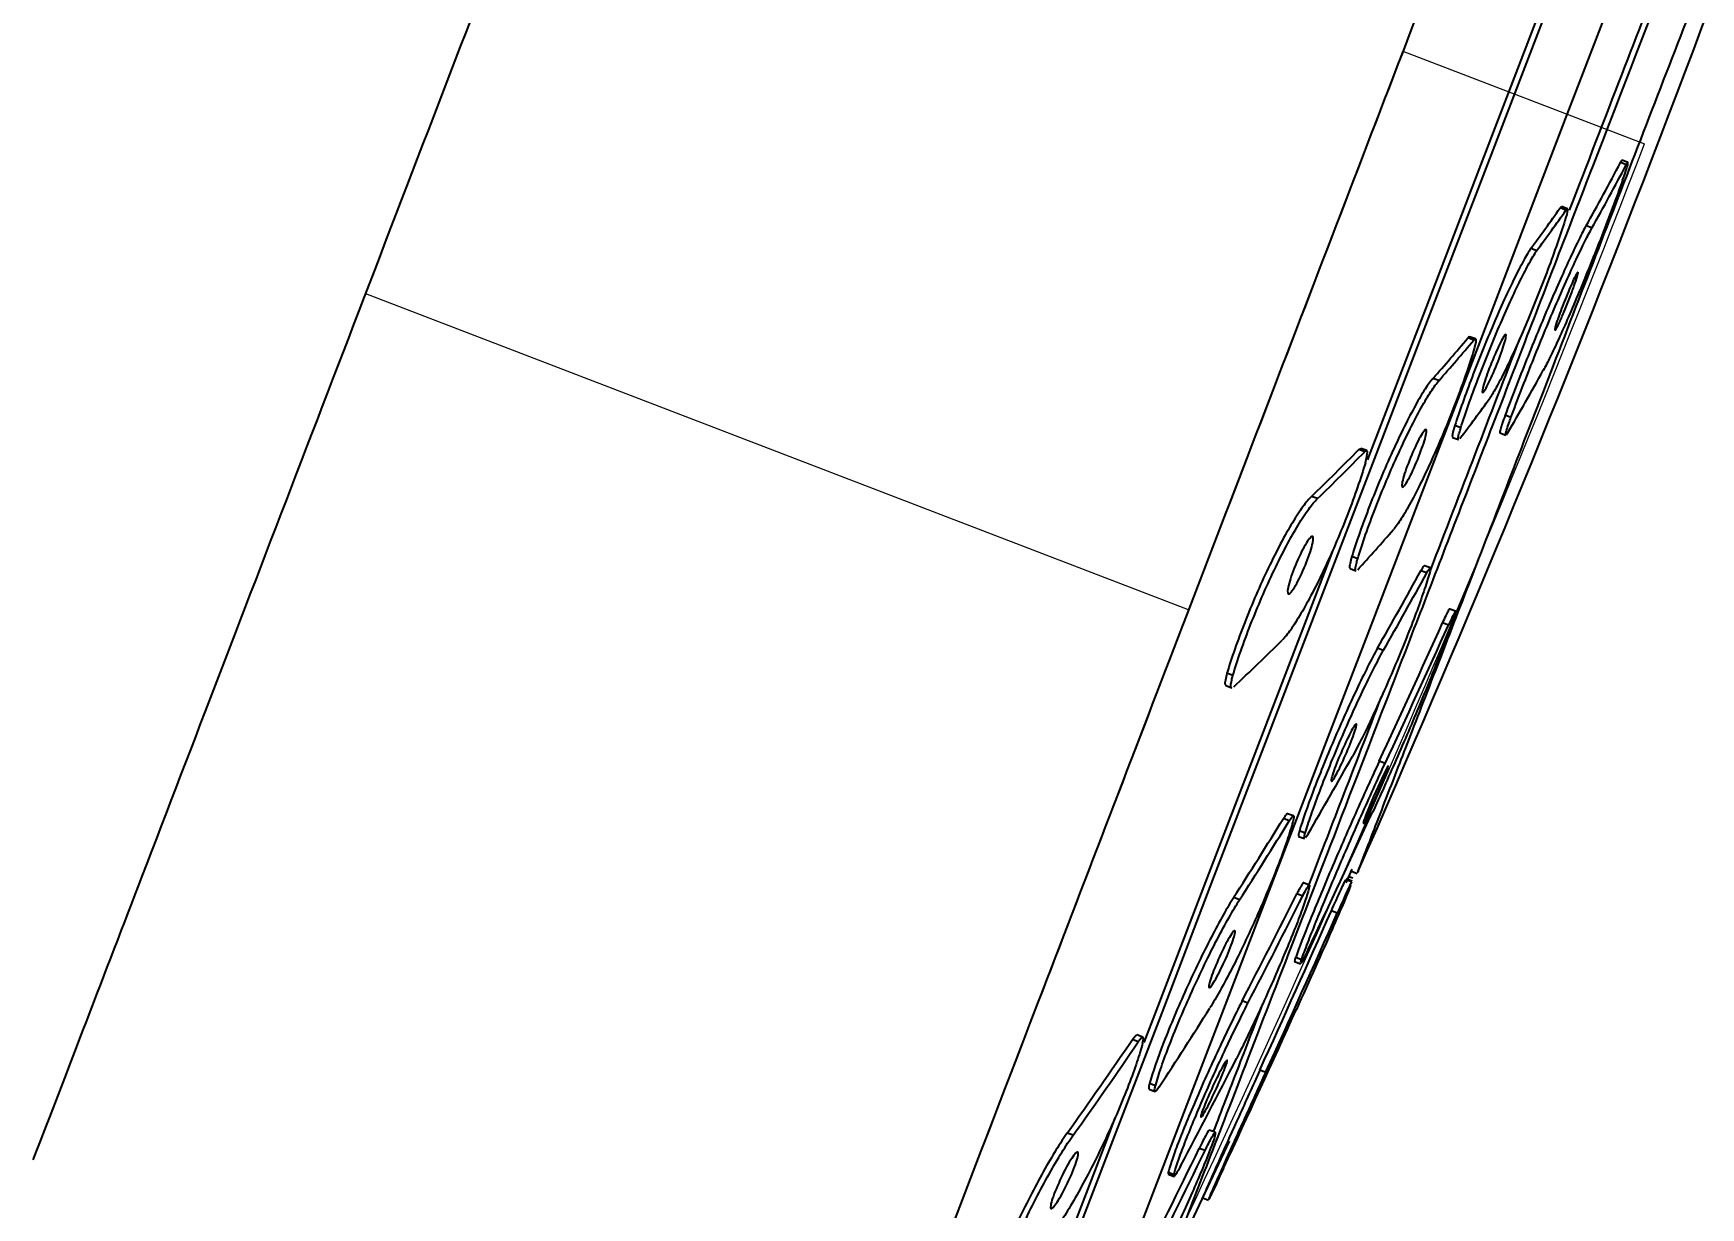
# Model space of a CAD drawing. Header units: millimetres. Extents: x 789 to 1209, y -1956 to -1362.
# Drawn here: x 862.55 to 882.33, y -1484.84 to -1470.91 of the extents above; entities that cross this region are included whole.
import ezdxf

# ---------------------------------------------------------------- set-up
doc = ezdxf.new("R2010")
doc.units = ezdxf.units.MM
doc.header["$LTSCALE"] = 0.1
doc.layers.get('0').update_dxf_attribs({"lineweight": 13})
doc.layers.add('DIM', color=3, linetype='Continuous', lineweight=9)
doc.styles.get("Standard").update_dxf_attribs({"font": 'arial.ttf'})
doc.dimstyles.new('ISO-25', dxfattribs={"dimtxt": 2.5, "dimasz": 2.5, "dimexe": 1.25, "dimexo": 0.625, "dimtad": 1, "dimlfac": 1.333333, "dimtxsty": 'Standard', "dimcen": 2.5, "dimadec": 0, "dimazin": 0, "dimtfac": 1, "dimtmove": 0, "dimatfit": 3, "dimfxl": 0, "dimarcsym": 0})

# ---------------------------------------------------------------- blocks, each defined once
blk = doc.blocks.new('*D55')
at = {"layer": 'Defpoints', "color": 0}
for p in [(891.38, -1423.334), (891.38, -1437.194), (844.131, -1508.415)]:
    blk.add_point(p, dxfattribs=at)
at = {"layer": 'DIM', "color": 0, "linetype": 'ByBlock', "lineweight": -2}
for p, q in [((844.131, -1507.79), (844.131, -1422.084)), ((891.38, -1436.569), (891.38, -1422.084)), ((848.131, -1423.334), (887.38, -1423.334))]:
    blk.add_line(p, q, dxfattribs=at)
at = {"layer": 'DIM', "color": 0}
for points in [[(848.131, -1422.667), (848.131, -1424), (844.131, -1423.334)], [(887.38, -1422.667), (887.38, -1424), (891.38, -1423.334)]]:
    blk.add_solid(points, dxfattribs=at)
at = {"layer": 'DIM', "color": 0, "insert": (867.755, -1420.665), "char_height": 4, "attachment_point": 5}
blk.add_mtext('63', dxfattribs=at)
blk = doc.blocks.new('*D56')
at = {"layer": 'Defpoints', "color": 0}
for p in [(881.999, -1433.594), (894.426, -1433.594), (838.2, -1651.815)]:
    blk.add_point(p, dxfattribs=at)
at = {"layer": 'DIM', "color": 0, "linetype": 'ByBlock', "lineweight": -2}
for p, q in [((882.624, -1433.594), (895.676, -1433.594)), ((894.426, -1647.815), (894.426, -1437.594)), ((838.825, -1651.815), (895.676, -1651.815))]:
    blk.add_line(p, q, dxfattribs=at)
at = {"layer": 'DIM', "color": 0}
for points in [[(893.759, -1437.594), (895.093, -1437.594), (894.426, -1433.594)], [(893.759, -1647.815), (895.093, -1647.815), (894.426, -1651.815)]]:
    blk.add_solid(points, dxfattribs=at)
at = {"layer": 'DIM', "color": 0, "insert": (891.759, -1542.704), "char_height": 4, "attachment_point": 5, "rotation": 90}
blk.add_mtext('290', dxfattribs=at)

msp = doc.modelspace()

# ---------------------------------------------------------------- linework, layer by layer
at = {"color": 7, "linetype": 'Continuous'}
for p, q in [((890.98, -1439.382), (866.615, -1502.855)), ((880.667, -1466.248), (866.63, -1502.816)), ((871.527, -1490.059), (878.798, -1471.119)), ((878.798, -1471.119), (881.663, -1472.219)), ((876.254, -1477.744), (866.49, -1473.996))]:
    msp.add_line(p, q, dxfattribs=at)
at = {"color": 7, "linetype": 'Continuous', "lineweight": 25}
for p, q in [((881.449, -1472.466), (881.38, -1472.44)), ((881.467, -1472.439), (881.398, -1472.413)), ((880.732, -1473.005), (880.663, -1472.978)), ((880.749, -1472.99), (880.679, -1472.963)), ((881.041, -1473.216), (880.971, -1473.189)), ((880.385, -1473.486), (880.315, -1473.46)), ((879.638, -1474.546), (879.569, -1474.519)), ((879.658, -1474.532), (879.589, -1474.506)), ((879.224, -1475.027), (879.154, -1475.001)), ((880.08, -1475.463), (880.011, -1475.437)), ((879.387, -1475.7), (879.456, -1475.727)), ((879.483, -1475.588), (879.414, -1475.561)), ((879.949, -1475.648), (880.018, -1475.675)), ((878.275, -1475.843), (878.298, -1475.831)), ((878.345, -1475.87), (878.275, -1475.843)), ((878.368, -1475.857), (878.298, -1475.831)), ((877.783, -1476.427), (877.713, -1476.4)), ((878.17, -1477.257), (878.24, -1477.284)), ((878.261, -1477.141), (878.191, -1477.114)), ((879.08, -1477.308), (879.011, -1477.282)), ((879.123, -1477.249), (879.054, -1477.222)), ((879.422, -1477.763), (879.353, -1477.736)), ((879.338, -1477.928), (879.269, -1477.901)), ((878.564, -1478.228), (878.495, -1478.202)), ((876.696, -1478.644), (876.766, -1478.67)), ((876.78, -1478.525), (876.71, -1478.499)), ((878.585, -1479.57), (878.516, -1479.543)), ((877.449, -1480.248), (877.38, -1480.222)), ((877.498, -1480.191), (877.429, -1480.165)), ((877.559, -1480.434), (877.629, -1480.46)), ((877.638, -1480.395), (877.569, -1480.368)), ((878.125, -1480.986), (878.196, -1480.824)), ((878.187, -1480.846), (878.256, -1480.873)), ((877.687, -1481.012), (877.618, -1480.985)), ((878.121, -1480.949), (878.119, -1480.947)), ((878.188, -1480.974), (878.119, -1480.947)), ((878.194, -1480.965), (878.125, -1480.938)), ((878.188, -1480.974), (878.185, -1480.986)), ((876.859, -1481.187), (876.79, -1481.16)), ((877.609, -1481.141), (877.54, -1481.114)), ((878.018, -1481.344), (877.949, -1481.317)), ((877.513, -1481.917), (877.582, -1481.944)), ((877.594, -1481.896), (877.525, -1481.869)), ((876.958, -1482.413), (876.889, -1482.386)), ((875.712, -1482.816), (875.642, -1482.789)), ((875.657, -1482.871), (875.588, -1482.844)), ((877.169, -1483.235), (877.1, -1483.208)), ((875.786, -1483.433), (875.855, -1483.46)), ((875.861, -1483.392), (875.791, -1483.365)), ((874.884, -1483.979), (874.814, -1483.953)), ((876.568, -1483.944), (876.499, -1483.918)), ((875.926, -1485.778), (876.738, -1484.05)), ((876.45, -1484.161), (876.38, -1484.135)), ((876.013, -1484.422), (876.013, -1484.438)), ((876.082, -1484.449), (876.013, -1484.422)), ((876.013, -1484.44), (876.082, -1484.467)), ((876.422, -1484.721), (876.492, -1484.748))]:
    msp.add_line(p, q, dxfattribs=at)
at = {"color": 8, "linetype": 'Continuous', "lineweight": 25}
msp.add_line((878.205, -1480.931), (878.157, -1480.913), dxfattribs=at)
at = {"color": 7, "linetype": 'Continuous', "lineweight": 25, "flags": 128}
for points in [[(880.77, -1469.732), (880.387, -1470.73), (879.719, -1472.471), (879.052, -1474.207), (878.391, -1475.93), (878.376, -1475.968)], [(873.588, -1490.521), (873.612, -1490.457), (873.686, -1490.266), (873.807, -1489.95), (873.976, -1489.51), (874.191, -1488.949), (874.451, -1488.272), (874.754, -1487.483), (875.098, -1486.587), (875.48, -1485.591), (875.899, -1484.501), (876.35, -1483.324), (876.832, -1482.07), (877.34, -1480.745), (877.872, -1479.36), (878.423, -1477.924), (878.99, -1476.447), (879.57, -1474.938), (880.157, -1473.408), (880.748, -1471.868), (881.339, -1470.327)], [(870.973, -1495.462), (870.998, -1495.398), (871.071, -1495.208), (871.192, -1494.892), (871.361, -1494.451), (871.577, -1493.889), (871.838, -1493.208), (872.144, -1492.412), (872.492, -1491.505), (872.881, -1490.492), (873.309, -1489.379), (873.772, -1488.17), (874.27, -1486.874), (874.799, -1485.496), (875.356, -1484.044), (875.939, -1482.525), (876.544, -1480.949), (877.168, -1479.323), (877.808, -1477.656), (878.461, -1475.957), (879.122, -1474.234), (879.788, -1472.498), (880.457, -1470.757)], [(877.965, -1477.039), (877.739, -1477.629), (877.099, -1479.296), (876.475, -1480.922), (875.869, -1482.499), (875.723, -1482.879)], [(878.328, -1480.281), (878.344, -1480.256), (878.375, -1480.196), (878.418, -1480.107), (878.466, -1480), (878.516, -1479.886), (878.561, -1479.778), (878.596, -1479.689), (878.617, -1479.628), (878.623, -1479.602), (878.612, -1479.615), (878.585, -1479.665), (878.546, -1479.745), (878.498, -1479.848), (878.449, -1479.962), (878.402, -1480.073), (878.363, -1480.169), (878.345, -1480.217), (878.345, -1480.217)], [(875.38, -1483.774), (875.287, -1484.017), (874.729, -1485.469), (874.2, -1486.847), (873.703, -1488.143), (873.452, -1488.797)]]:
    msp.add_lwpolyline(points, dxfattribs=at)
at = {"color": 7, "linetype": 'Continuous', "lineweight": 25}
for centre, radius, start, end in [((927.353, -1503.541), 83.365, 122.95922, 183.35148), ((704.495, -1404.21), 189.921, 336.20188, 341.55291), ((853.013, -1457.484), 32.068, 330.675, 332.2002), ((853.08, -1457.511), 32.069, 330.6777, 332.2028), ((862.878, -1460.501), 21.725, 323.3804, 324.9465), ((862.961, -1460.539), 21.707, 323.3856, 324.9529), ((861.729, -1459.564), 23.28, 318.4626, 320.0264), ((861.74, -1459.544), 23.354, 318.4717, 320.0304), ((852.187, -1459.308), 32.292, 329.6006, 331.1192), ((862.048, -1462.373), 21.946, 322.5673, 324.1237), ((860.146, -1458.118), 25.354, 313.8568, 315.645), ((860.212, -1458.146), 25.356, 313.8653, 315.6533), ((860.755, -1461.287), 23.705, 317.6036, 319.1478), ((820.384, -1445.003), 66.926, 330.26099, 331.16412), ((820.426, -1445.019), 66.955, 330.26467, 331.16741), ((749.353, -1419.319), 142.513, 335.00234, 335.72824), ((749.211, -1419.253), 142.744, 335.00412, 335.72884), ((859.163, -1459.785), 25.825, 313.0453, 314.8126), ((819.62, -1446.599), 67.178, 329.7898, 330.69065), ((819.515, -1444.477), 68.014, 327.36165, 328.29539), ((819.429, -1444.412), 68.195, 327.367, 328.29825), ((748.901, -1420.328), 142.681, 334.48856, 335.21402), ((768.294, -1425.995), 122.364, 332.55815, 333.22734), ((768.359, -1426.025), 122.365, 332.56037, 333.22955), ((706.3, -1405.374), 187.698, 335.50114, 336.13376), ((706.24, -1405.347), 187.838, 335.50247, 336.13462), ((818.753, -1446.063), 68.271, 326.84195, 327.7739), ((706.46, -1405.192), 187.724, 335.05315, 335.68596), ((818.332, -1443.708), 69.353, 324.52958, 325.64632), ((818.378, -1443.726), 69.378, 324.53508, 325.65139), ((767.964, -1427.309), 122.309, 332.20703, 332.87698), ((724.896, -1410.542), 168.415, 333.51784, 334.08898), ((724.917, -1410.552), 168.465, 333.52015, 334.09112)]:
    msp.add_arc(centre, radius, start, end, dxfattribs=at)
at = {"color": 7, "linetype": 'Continuous'}
msp.add_arc((704.495, -1404.21), 189.773, 328.68082, 339, dxfattribs=at)
at = {"color": 7, "linetype": 'Continuous', "lineweight": 25}
for points, knots in [([(862.546, -1484.27), (862.959, -1483.196), (863.974, -1480.551), (865.712, -1476.024), (867.734, -1470.756), (869.123, -1467.138), (869.817, -1465.33), (870.641, -1463.182), (872.29, -1458.887), (874.662, -1452.708), (876.835, -1447.046), (878.619, -1442.398), (880.005, -1438.789), (881.011, -1436.168), (881.691, -1434.397), (881.962, -1433.691), (881.999, -1433.594), (881.999, -1433.594)], [0.7499608, 0.7499608, 0.7499608, 0.7499608, 0.7701071, 0.7973165, 0.8245259, 0.8517352, 0.8517352, 0.8517352, 0.8840602, 0.9163852, 0.9487102, 0.9810352, 1.0082446, 1.035454, 1.0626634, 1.0898727, 1.1017745, 1.1017745, 1.1017745, 1.1017745]), ([(890.98, -1439.382), (890.98, -1439.382), (890.824, -1439.789), (890.212, -1441.383), (889.756, -1442.571), (888.578, -1445.639), (887.857, -1447.519), (886.203, -1451.828), (885.27, -1454.257), (883.265, -1459.48), (882.193, -1462.274), (879.989, -1468.015), (878.858, -1470.962), (876.623, -1476.785), (875.519, -1479.661), (873.421, -1485.126), (872.428, -1487.713), (871.527, -1490.058)], [0, 0, 0, 0, 0.125, 0.125, 0.25, 0.25, 0.375, 0.375, 0.5, 0.5, 0.625, 0.625, 0.75, 0.75, 0.875, 0.875, 1, 1, 1, 1]), ([(876.278, -1484.838), (876.403, -1484.514), (876.657, -1483.857), (877.197, -1482.461), (877.842, -1480.792), (878.575, -1478.895), (879.385, -1476.799), (880.235, -1474.597), (881.117, -1472.315), (881.99, -1470.057), (882.844, -1467.846), (883.641, -1465.785), (884.371, -1463.895), (885.002, -1462.263), (885.525, -1460.908), (885.921, -1459.884), (886.17, -1459.238), (886.281, -1458.952), (886.26, -1459.005), (886.256, -1459.016)], [0, 0, 0, 0, 0.060652, 0.123063, 0.183714, 0.246125, 0.306777, 0.369188, 0.42984, 0.492251, 0.552903, 0.615314, 0.675966, 0.738377, 0.799029, 0.861439, 0.922091, 0.984502, 1, 1, 1, 1]), ([(878.565, -1480.073), (878.649, -1479.856), (878.819, -1479.416), (879.169, -1478.51), (879.582, -1477.442), (880.045, -1476.243), (880.552, -1474.93), (881.081, -1473.562), (881.625, -1472.154), (882.159, -1470.771), (882.678, -1469.428), (883.158, -1468.186), (883.594, -1467.058), (883.966, -1466.096), (884.269, -1465.311), (884.489, -1464.742), (884.631, -1464.375), (884.648, -1464.33), (884.657, -1464.307)], [0, 0, 0, 0, 0.061619, 0.125024, 0.186643, 0.250048, 0.311667, 0.375073, 0.436692, 0.500098, 0.561717, 0.625123, 0.686742, 0.750147, 0.811766, 0.875172, 0.93679, 1, 1, 1, 1]), ([(881.929, -1470.008), (881.751, -1470.468), (881.369, -1471.457), (880.98, -1472.465), (880.771, -1473.006)], [0, 0, 0, 0, 0.464498, 1, 1, 1, 1]), ([(881.38, -1472.44), (881.387, -1472.426), (881.397, -1472.408), (881.397, -1472.415), (881.397, -1472.416)], [0, 0, 0, 0, 0.8047163, 1, 1, 1, 1]), ([(881.404, -1472.65), (881.435, -1472.567), (881.457, -1472.499), (881.473, -1472.431), (881.467, -1472.431), (881.449, -1472.466)], [0, 0, 0, 0, 0.5, 0.5, 1, 1, 1, 1]), ([(881.404, -1472.65), (881.329, -1472.858), (881.244, -1473.085), (881.113, -1473.421), (881.068, -1473.535), (880.978, -1473.757), (880.934, -1473.865), (880.847, -1474.073), (880.804, -1474.175), (880.722, -1474.362), (880.684, -1474.449), (880.61, -1474.61), (880.576, -1474.682), (880.515, -1474.807), (880.487, -1474.861), (880.463, -1474.905)], [0, 0, 0, 0, 0.25, 0.25, 0.375, 0.375, 0.5, 0.5, 0.625, 0.625, 0.75, 0.75, 0.875, 0.875, 1, 1, 1, 1]), ([(880.72, -1473.128), (880.693, -1473.213), (880.662, -1473.306), (880.594, -1473.5), (880.558, -1473.601), (880.479, -1473.81), (880.438, -1473.916), (880.354, -1474.127), (880.311, -1474.233), (880.225, -1474.436), (880.183, -1474.533), (880.099, -1474.718), (880.059, -1474.804), (879.984, -1474.959), (879.948, -1475.029), (879.884, -1475.147), (879.855, -1475.196), (879.83, -1475.234)], [0, 0, 0, 0, 0.125, 0.125, 0.25, 0.25, 0.375, 0.375, 0.5, 0.5, 0.625, 0.625, 0.75, 0.75, 0.875, 0.875, 1, 1, 1, 1]), ([(880.678, -1472.968), (880.677, -1472.966), (880.676, -1472.961), (880.668, -1472.971), (880.663, -1472.978)], [0, 0, 0, 0, 0.3443082, 1, 1, 1, 1]), ([(880.732, -1473.005), (880.747, -1472.984), (880.753, -1472.985), (880.749, -1473.029), (880.738, -1473.071), (880.72, -1473.128)], [0, 0, 0, 0, 0.5, 0.5, 1, 1, 1, 1]), ([(880.971, -1473.189), (880.947, -1473.233), (880.919, -1473.286), (880.856, -1473.411), (880.822, -1473.484), (880.747, -1473.643), (880.708, -1473.73), (880.625, -1473.917), (880.581, -1474.018), (880.492, -1474.225), (880.447, -1474.332), (880.355, -1474.554), (880.31, -1474.666), (880.176, -1475.002), (880.088, -1475.228), (880.011, -1475.437)], [0, 0, 0, 0, 0.125, 0.125, 0.25, 0.25, 0.375, 0.375, 0.5, 0.5, 0.625, 0.625, 0.75, 0.75, 1, 1, 1, 1]), ([(880.08, -1475.463), (880.118, -1475.36), (880.159, -1475.253), (880.244, -1475.032), (880.289, -1474.919), (880.423, -1474.582), (880.516, -1474.356), (880.649, -1474.046), (880.693, -1473.945), (880.776, -1473.757), (880.816, -1473.671), (880.89, -1473.512), (880.925, -1473.439), (880.988, -1473.313), (881.016, -1473.26), (881.041, -1473.216)], [0, 0, 0, 0, 0.125, 0.125, 0.25, 0.25, 0.5, 0.5, 0.625, 0.625, 0.75, 0.75, 0.875, 0.875, 1, 1, 1, 1]), ([(880.315, -1473.46), (880.29, -1473.498), (880.261, -1473.546), (880.196, -1473.664), (880.159, -1473.734), (880.045, -1473.966), (879.959, -1474.154), (879.829, -1474.458), (879.784, -1474.564), (879.7, -1474.774), (879.658, -1474.88), (879.578, -1475.089), (879.541, -1475.189), (879.473, -1475.383), (879.441, -1475.476), (879.414, -1475.561)], [0, 0, 0, 0, 0.125, 0.125, 0.25, 0.25, 0.5, 0.5, 0.625, 0.625, 0.75, 0.75, 0.875, 0.875, 1, 1, 1, 1]), ([(879.483, -1475.588), (879.511, -1475.503), (879.542, -1475.411), (879.611, -1475.217), (879.648, -1475.116), (879.727, -1474.908), (879.769, -1474.801), (879.854, -1474.591), (879.898, -1474.485), (879.985, -1474.282), (880.027, -1474.186), (880.112, -1474.001), (880.152, -1473.915), (880.229, -1473.761), (880.265, -1473.691), (880.33, -1473.573), (880.359, -1473.524), (880.385, -1473.486)], [0, 0, 0, 0, 0.125, 0.125, 0.25, 0.25, 0.375, 0.375, 0.5, 0.5, 0.625, 0.625, 0.75, 0.75, 0.875, 0.875, 1, 1, 1, 1]), ([(880.618, -1474.35), (880.597, -1474.418), (880.595, -1474.443), (880.621, -1474.404), (880.634, -1474.379), (880.667, -1474.31), (880.687, -1474.266), (880.728, -1474.168), (880.75, -1474.114), (880.791, -1474.007), (880.811, -1473.955), (880.86, -1473.817), (880.878, -1473.753), (880.876, -1473.741)], [0, 0, 0, 0, 0.25, 0.25, 0.375, 0.375, 0.5, 0.5, 0.625, 0.625, 0.75, 0.75, 1, 1, 1, 1]), ([(880.873, -1473.743), (880.871, -1473.743), (880.867, -1473.743), (880.842, -1473.787), (880.806, -1473.865), (880.761, -1473.969), (880.714, -1474.085), (880.669, -1474.2), (880.637, -1474.291), (880.623, -1474.334), (880.618, -1474.35)], [0, 0, 0, 0, 0.099932, 0.236178, 0.372375, 0.50841, 0.644223, 0.779856, 0.915431, 1, 1, 1, 1]), ([(880.184, -1474.525), (880.006, -1474.985), (879.64, -1475.931), (879.299, -1476.815), (879.123, -1477.269)], [0, 0, 0, 0, 0.486644, 1, 1, 1, 1]), ([(879.587, -1474.51), (879.586, -1474.508), (879.583, -1474.502), (879.575, -1474.513), (879.569, -1474.519)], [0, 0, 0, 0, 0.331775, 1, 1, 1, 1]), ([(879.638, -1474.546), (879.655, -1474.526), (879.664, -1474.528), (879.663, -1474.573), (879.653, -1474.616), (879.636, -1474.674)], [0, 0, 0, 0, 0.5, 0.5, 1, 1, 1, 1]), ([(879.741, -1475.136), (879.747, -1475.099), (879.768, -1475.029), (879.829, -1474.861), (879.868, -1474.763), (879.941, -1474.6), (879.974, -1474.534), (880.018, -1474.47), (880.027, -1474.474), (880.014, -1474.547), (879.993, -1474.618), (879.933, -1474.786), (879.894, -1474.883), (879.82, -1475.048), (879.787, -1475.113), (879.744, -1475.177), (879.735, -1475.174), (879.741, -1475.136)], [0, 0, 0, 0, 0.125, 0.125, 0.25, 0.25, 0.375, 0.375, 0.5, 0.5, 0.625, 0.625, 0.75, 0.75, 0.875, 0.875, 1, 1, 1, 1]), ([(879.636, -1474.674), (879.609, -1474.763), (879.577, -1474.86), (879.507, -1475.062), (879.468, -1475.169), (879.385, -1475.386), (879.341, -1475.495), (879.251, -1475.713), (879.204, -1475.821), (879.112, -1476.027), (879.065, -1476.127), (878.976, -1476.31), (878.933, -1476.394), (878.85, -1476.545), (878.813, -1476.61), (878.744, -1476.719), (878.712, -1476.762), (878.686, -1476.793)], [0, 0, 0, 0, 0.125, 0.125, 0.25, 0.25, 0.375, 0.375, 0.5, 0.5, 0.625, 0.625, 0.75, 0.75, 0.875, 0.875, 1, 1, 1, 1]), ([(879.154, -1475.001), (879.127, -1475.031), (879.096, -1475.074), (879.026, -1475.181), (878.986, -1475.247), (878.904, -1475.396), (878.86, -1475.481), (878.768, -1475.665), (878.722, -1475.762), (878.628, -1475.968), (878.58, -1476.077), (878.489, -1476.293), (878.444, -1476.404), (878.361, -1476.621), (878.322, -1476.726), (878.25, -1476.93), (878.218, -1477.026), (878.191, -1477.114)], [0, 0, 0, 0, 0.125, 0.125, 0.25, 0.25, 0.375, 0.375, 0.5, 0.5, 0.625, 0.625, 0.75, 0.75, 0.875, 0.875, 1, 1, 1, 1]), ([(878.261, -1477.141), (878.288, -1477.053), (878.32, -1476.955), (878.391, -1476.753), (878.43, -1476.647), (878.514, -1476.43), (878.558, -1476.321), (878.65, -1476.104), (878.697, -1475.996), (878.791, -1475.791), (878.838, -1475.691), (878.929, -1475.508), (878.973, -1475.425), (879.056, -1475.274), (879.095, -1475.209), (879.165, -1475.101), (879.197, -1475.058), (879.224, -1475.027)], [0, 0, 0, 0, 0.125, 0.125, 0.25, 0.25, 0.375, 0.375, 0.5, 0.5, 0.625, 0.625, 0.75, 0.75, 0.875, 0.875, 1, 1, 1, 1]), ([(880.011, -1475.437), (879.998, -1475.471), (879.974, -1475.539), (879.952, -1475.609), (879.944, -1475.647), (879.949, -1475.644), (879.951, -1475.643)], [0, 0, 0, 0, 0.290593, 0.582929, 0.875649, 1, 1, 1, 1]), ([(880.02, -1475.671), (880.018, -1475.67), (880.014, -1475.668), (880.026, -1475.619), (880.05, -1475.547), (880.071, -1475.488), (880.08, -1475.463)], [0, 0, 0, 0, 0.207872, 0.501312, 0.794265, 1, 1, 1, 1]), ([(878.785, -1476.283), (878.781, -1476.263), (878.793, -1476.206), (878.842, -1476.054), (878.879, -1475.958), (878.955, -1475.783), (878.995, -1475.705), (879.054, -1475.611), (879.073, -1475.596), (879.08, -1475.637), (879.068, -1475.693), (879.02, -1475.845), (878.983, -1475.941), (878.906, -1476.117), (878.867, -1476.195), (878.808, -1476.288), (878.789, -1476.304), (878.785, -1476.283)], [0, 0, 0, 0, 0.125, 0.125, 0.25, 0.25, 0.375, 0.375, 0.5, 0.5, 0.625, 0.625, 0.75, 0.75, 0.875, 0.875, 1, 1, 1, 1]), ([(879.414, -1475.561), (879.405, -1475.59), (879.388, -1475.647), (879.38, -1475.693), (879.386, -1475.695), (879.389, -1475.696)], [0, 0, 0, 0, 0.374291, 0.749223, 1, 1, 1, 1]), ([(879.457, -1475.726), (879.456, -1475.726), (879.45, -1475.732), (879.452, -1475.705), (879.463, -1475.655), (879.478, -1475.606), (879.483, -1475.588)], [0, 0, 0, 0, 0.010181, 0.387765, 0.764817, 1, 1, 1, 1]), ([(878.352, -1476.002), (878.369, -1475.943), (878.377, -1475.9), (878.374, -1475.853), (878.364, -1475.851), (878.345, -1475.87)], [0, 0, 0, 0, 0.5, 0.5, 1, 1, 1, 1]), ([(878.352, -1476.002), (878.326, -1476.091), (878.294, -1476.188), (878.225, -1476.391), (878.186, -1476.497), (878.102, -1476.715), (878.057, -1476.824), (877.965, -1477.041), (877.916, -1477.149), (877.821, -1477.353), (877.772, -1477.452), (877.677, -1477.633), (877.632, -1477.716), (877.544, -1477.865), (877.503, -1477.929), (877.429, -1478.034), (877.394, -1478.077), (877.365, -1478.106)], [0, 0, 0, 0, 0.125, 0.125, 0.25, 0.25, 0.375, 0.375, 0.5, 0.5, 0.625, 0.625, 0.75, 0.75, 0.875, 0.875, 1, 1, 1, 1]), ([(877.713, -1476.4), (877.683, -1476.429), (877.648, -1476.47), (877.572, -1476.575), (877.53, -1476.64), (877.441, -1476.786), (877.394, -1476.869), (877.298, -1477.051), (877.249, -1477.148), (877.151, -1477.352), (877.102, -1477.46), (877.008, -1477.676), (876.963, -1477.787), (876.878, -1478.003), (876.839, -1478.108), (876.767, -1478.313), (876.736, -1478.409), (876.71, -1478.499)], [0, 0, 0, 0, 0.125, 0.125, 0.25, 0.25, 0.375, 0.375, 0.5, 0.5, 0.625, 0.625, 0.75, 0.75, 0.875, 0.875, 1, 1, 1, 1]), ([(876.78, -1478.525), (876.806, -1478.436), (876.838, -1478.339), (876.908, -1478.136), (876.948, -1478.03), (877.033, -1477.813), (877.078, -1477.704), (877.172, -1477.487), (877.221, -1477.38), (877.318, -1477.176), (877.368, -1477.077), (877.464, -1476.897), (877.51, -1476.815), (877.6, -1476.666), (877.641, -1476.603), (877.718, -1476.498), (877.753, -1476.456), (877.783, -1476.427)], [0, 0, 0, 0, 0.125, 0.125, 0.25, 0.25, 0.375, 0.375, 0.5, 0.5, 0.625, 0.625, 0.75, 0.75, 0.875, 0.875, 1, 1, 1, 1]), ([(877.435, -1477.482), (877.447, -1477.425), (877.474, -1477.34), (877.544, -1477.162), (877.587, -1477.069), (877.664, -1476.931), (877.697, -1476.886), (877.735, -1476.867), (877.739, -1476.895), (877.716, -1477.007), (877.689, -1477.093), (877.619, -1477.271), (877.576, -1477.363), (877.499, -1477.503), (877.466, -1477.547), (877.429, -1477.565), (877.424, -1477.539), (877.435, -1477.482)], [0, 0, 0, 0, 0.125, 0.125, 0.25, 0.25, 0.375, 0.375, 0.5, 0.5, 0.625, 0.625, 0.75, 0.75, 0.875, 0.875, 1, 1, 1, 1]), ([(878.191, -1477.114), (878.183, -1477.143), (878.167, -1477.2), (878.161, -1477.248), (878.169, -1477.251), (878.172, -1477.253)], [0, 0, 0, 0, 0.3721872, 0.7450146, 1, 1, 1, 1]), ([(878.24, -1477.283), (878.24, -1477.283), (878.232, -1477.288), (878.232, -1477.26), (878.241, -1477.209), (878.255, -1477.16), (878.261, -1477.141)], [0, 0, 0, 0, 0.011246, 0.389005, 0.76571, 1, 1, 1, 1]), ([(879.053, -1477.226), (879.052, -1477.224), (879.051, -1477.217), (879.036, -1477.238), (879.018, -1477.269), (879.011, -1477.282)], [0, 0, 0, 0, 0.119184, 0.656527, 1, 1, 1, 1]), ([(879.08, -1477.308), (879.102, -1477.269), (879.117, -1477.248), (879.129, -1477.25), (879.126, -1477.273), (879.113, -1477.314)], [0, 0, 0, 0, 0.5, 0.5, 1, 1, 1, 1]), ([(879.113, -1477.314), (879.095, -1477.376), (879.072, -1477.447), (879.018, -1477.606), (878.987, -1477.694), (878.883, -1477.972), (878.799, -1478.181), (878.667, -1478.494), (878.621, -1478.6), (878.531, -1478.804), (878.485, -1478.904), (878.397, -1479.094), (878.354, -1479.182), (878.272, -1479.345), (878.234, -1479.42), (878.198, -1479.485)], [0, 0, 0, 0, 0.125, 0.125, 0.25, 0.25, 0.5, 0.5, 0.625, 0.625, 0.75, 0.75, 0.875, 0.875, 1, 1, 1, 1]), ([(879.41, -1477.811), (879.39, -1477.869), (879.367, -1477.935), (879.311, -1478.084), (879.279, -1478.168), (879.209, -1478.347), (879.172, -1478.442), (879.09, -1478.644), (879.046, -1478.75), (878.912, -1479.073), (878.814, -1479.301), (878.67, -1479.63), (878.622, -1479.74), (878.528, -1479.949), (878.482, -1480.049), (878.438, -1480.145)], [0, 0, 0, 0, 0.125, 0.125, 0.25, 0.25, 0.375, 0.375, 0.5, 0.5, 0.75, 0.75, 0.875, 0.875, 1, 1, 1, 1]), ([(879.269, -1477.901), (879.283, -1477.87), (879.312, -1477.808), (879.34, -1477.754), (879.354, -1477.73), (879.353, -1477.737), (879.353, -1477.738)], [0, 0, 0, 0, 0.321343, 0.64395, 0.966596, 1, 1, 1, 1]), ([(879.41, -1477.811), (879.426, -1477.765), (879.427, -1477.751), (879.4, -1477.795), (879.372, -1477.852), (879.338, -1477.928)], [0, 0, 0, 0, 0.5, 0.5, 1, 1, 1, 1]), ([(878.495, -1478.202), (878.424, -1478.33), (878.339, -1478.498), (878.206, -1478.78), (878.159, -1478.88), (878.068, -1479.084), (878.022, -1479.187), (877.932, -1479.398), (877.889, -1479.501), (877.807, -1479.704), (877.768, -1479.803), (877.663, -1480.081), (877.606, -1480.244), (877.569, -1480.368)], [0, 0, 0, 0, 0.25, 0.25, 0.375, 0.375, 0.5, 0.5, 0.625, 0.625, 0.75, 0.75, 1, 1, 1, 1]), ([(877.638, -1480.395), (877.657, -1480.333), (877.68, -1480.262), (877.735, -1480.104), (877.767, -1480.015), (877.872, -1479.738), (877.957, -1479.53), (878.09, -1479.217), (878.137, -1479.111), (878.228, -1478.908), (878.274, -1478.808), (878.364, -1478.619), (878.407, -1478.531), (878.49, -1478.368), (878.529, -1478.293), (878.564, -1478.228)], [0, 0, 0, 0, 0.125, 0.125, 0.25, 0.25, 0.5, 0.5, 0.625, 0.625, 0.75, 0.75, 0.875, 0.875, 1, 1, 1, 1]), ([(876.71, -1478.499), (876.703, -1478.527), (876.687, -1478.585), (876.684, -1478.634), (876.694, -1478.638), (876.698, -1478.639)], [0, 0, 0, 0, 0.371468, 0.743511, 1, 1, 1, 1]), ([(876.766, -1478.67), (876.766, -1478.67), (876.757, -1478.674), (876.755, -1478.646), (876.761, -1478.593), (876.775, -1478.544), (876.78, -1478.525)], [0, 0, 0, 0, 0.012608, 0.392453, 0.770539, 1, 1, 1, 1]), ([(878.54, -1478.779), (878.379, -1479.195), (878.072, -1479.99), (877.804, -1480.685), (877.676, -1481.016)], [0, 0, 0, 0, 0.522959, 1, 1, 1, 1]), ([(877.952, -1479.74), (877.962, -1479.698), (877.988, -1479.624), (878.056, -1479.454), (878.098, -1479.359), (878.174, -1479.202), (878.207, -1479.141), (878.247, -1479.088), (878.252, -1479.097), (878.232, -1479.179), (878.206, -1479.254), (878.138, -1479.423), (878.097, -1479.518), (878.02, -1479.677), (877.987, -1479.738), (877.948, -1479.79), (877.942, -1479.782), (877.952, -1479.74)], [0, 0, 0, 0, 0.125, 0.125, 0.25, 0.25, 0.375, 0.375, 0.5, 0.5, 0.625, 0.625, 0.75, 0.75, 0.875, 0.875, 1, 1, 1, 1]), ([(878.516, -1479.543), (878.472, -1479.638), (878.425, -1479.74), (878.331, -1479.947), (878.282, -1480.055), (878.184, -1480.276), (878.135, -1480.386), (878.039, -1480.607), (877.991, -1480.718), (877.899, -1480.934), (877.856, -1481.038), (877.772, -1481.238), (877.733, -1481.335), (877.625, -1481.602), (877.567, -1481.754), (877.525, -1481.869)], [0, 0, 0, 0, 0.125, 0.125, 0.25, 0.25, 0.375, 0.375, 0.5, 0.5, 0.625, 0.625, 0.75, 0.75, 1, 1, 1, 1]), ([(877.594, -1481.896), (877.615, -1481.838), (877.64, -1481.772), (877.697, -1481.624), (877.73, -1481.54), (877.802, -1481.362), (877.841, -1481.267), (877.924, -1481.066), (877.969, -1480.96), (878.06, -1480.745), (878.108, -1480.636), (878.205, -1480.413), (878.254, -1480.301), (878.351, -1480.083), (878.4, -1479.974), (878.495, -1479.764), (878.541, -1479.664), (878.585, -1479.57)], [0, 0, 0, 0, 0.125, 0.125, 0.25, 0.25, 0.375, 0.375, 0.5, 0.5, 0.625, 0.625, 0.75, 0.75, 0.875, 0.875, 1, 1, 1, 1]), ([(877.492, -1480.259), (877.474, -1480.324), (877.451, -1480.399), (877.394, -1480.565), (877.361, -1480.658), (877.287, -1480.852), (877.246, -1480.955), (877.157, -1481.167), (877.111, -1481.274), (877.015, -1481.49), (876.965, -1481.598), (876.867, -1481.804), (876.817, -1481.906), (876.673, -1482.187), (876.582, -1482.35), (876.507, -1482.469)], [0, 0, 0, 0, 0.125, 0.125, 0.25, 0.25, 0.375, 0.375, 0.5, 0.5, 0.625, 0.625, 0.75, 0.75, 1, 1, 1, 1]), ([(877.428, -1480.168), (877.427, -1480.167), (877.425, -1480.159), (877.408, -1480.179), (877.388, -1480.21), (877.38, -1480.222)], [0, 0, 0, 0, 0.112548, 0.649938, 1, 1, 1, 1]), ([(877.449, -1480.248), (877.473, -1480.209), (877.49, -1480.19), (877.506, -1480.193), (877.504, -1480.217), (877.492, -1480.259)], [0, 0, 0, 0, 0.5, 0.5, 1, 1, 1, 1]), ([(878.266, -1480.846), (878.264, -1480.853), (878.254, -1480.878), (878.333, -1480.674), (878.483, -1480.286), (878.565, -1480.073)], [0, 0, 0, 0, 0.138837, 0.525055, 1, 1, 1, 1]), ([(878.345, -1480.217), (878.338, -1480.237), (878.325, -1480.273), (878.327, -1480.277), (878.328, -1480.278)], [0, 0, 0, 0, 0.553088, 1, 1, 1, 1]), ([(877.569, -1480.368), (877.563, -1480.389), (877.553, -1480.425), (877.559, -1480.429), (877.561, -1480.43)], [0, 0, 0, 0, 0.561666, 1, 1, 1, 1]), ([(877.63, -1480.458), (877.629, -1480.458), (877.623, -1480.463), (877.626, -1480.44), (877.635, -1480.407), (877.638, -1480.395)], [0, 0, 0, 0, 0.0812933, 0.6470286, 1, 1, 1, 1]), ([(877.687, -1481.03), (877.68, -1481.063), (877.667, -1481.107), (877.632, -1481.217), (877.609, -1481.282), (877.527, -1481.502), (877.454, -1481.684), (877.329, -1481.979), (877.285, -1482.082), (877.193, -1482.288), (877.146, -1482.393), (877.051, -1482.599), (877.004, -1482.698), (876.911, -1482.892), (876.865, -1482.985), (876.822, -1483.07)], [0, 0, 0, 0, 0.125, 0.125, 0.25, 0.25, 0.5, 0.5, 0.625, 0.625, 0.75, 0.75, 0.875, 0.875, 1, 1, 1, 1]), ([(878.18, -1481.013), (878.164, -1481.054), (878.137, -1481.12), (878.06, -1481.301), (878.011, -1481.413), (877.839, -1481.806), (877.691, -1482.138), (877.533, -1482.486)], [0, 0, 0, 0, 0.25, 0.25, 0.5, 0.5, 1, 1, 1, 1]), ([(877.617, -1480.987), (877.617, -1480.986), (877.617, -1480.979), (877.601, -1481.002), (877.573, -1481.049), (877.549, -1481.096), (877.54, -1481.114)], [0, 0, 0, 0, 0.0399247, 0.4031955, 0.7673296, 1, 1, 1, 1]), ([(877.609, -1481.141), (877.623, -1481.113), (877.652, -1481.058), (877.679, -1481.015), (877.684, -1481.016), (877.686, -1481.016)], [0, 0, 0, 0, 0.36424, 0.729179, 1, 1, 1, 1]), ([(877.949, -1481.317), (877.988, -1481.229), (878.029, -1481.138), (878.092, -1481.001), (878.113, -1480.956), (878.119, -1480.947)], [0, 0, 0, 0, 0.5, 0.5, 1, 1, 1, 1]), ([(878.188, -1480.974), (878.183, -1480.983), (878.161, -1481.028), (878.098, -1481.165), (878.057, -1481.256), (878.018, -1481.344)], [0, 0, 0, 0, 0.5, 0.5, 1, 1, 1, 1]), ([(876.79, -1481.16), (876.751, -1481.219), (876.71, -1481.289), (876.621, -1481.446), (876.573, -1481.534), (876.476, -1481.72), (876.426, -1481.821), (876.326, -1482.028), (876.276, -1482.134), (876.178, -1482.35), (876.131, -1482.458), (876.042, -1482.668), (876, -1482.772), (875.887, -1483.063), (875.828, -1483.235), (875.791, -1483.365)], [0, 0, 0, 0, 0.125, 0.125, 0.25, 0.25, 0.375, 0.375, 0.5, 0.5, 0.625, 0.625, 0.75, 0.75, 1, 1, 1, 1]), ([(875.861, -1483.392), (875.879, -1483.327), (875.903, -1483.252), (875.96, -1483.086), (875.994, -1482.994), (876.069, -1482.8), (876.111, -1482.697), (876.2, -1482.486), (876.247, -1482.379), (876.345, -1482.163), (876.395, -1482.056), (876.495, -1481.849), (876.545, -1481.748), (876.691, -1481.468), (876.783, -1481.306), (876.859, -1481.187)], [0, 0, 0, 0, 0.125, 0.125, 0.25, 0.25, 0.375, 0.375, 0.5, 0.5, 0.625, 0.625, 0.75, 0.75, 1, 1, 1, 1]), ([(876.501, -1482.174), (876.513, -1482.126), (876.541, -1482.047), (876.614, -1481.874), (876.658, -1481.78), (876.736, -1481.632), (876.77, -1481.578), (876.808, -1481.54), (876.813, -1481.558), (876.789, -1481.653), (876.76, -1481.732), (876.688, -1481.905), (876.644, -1481.999), (876.565, -1482.148), (876.532, -1482.202), (876.493, -1482.239), (876.489, -1482.222), (876.501, -1482.174)], [0, 0, 0, 0, 0.125, 0.125, 0.25, 0.25, 0.375, 0.375, 0.5, 0.5, 0.625, 0.625, 0.75, 0.75, 0.875, 0.875, 1, 1, 1, 1]), ([(877.67, -1481.78), (877.634, -1481.856), (877.605, -1481.912), (877.577, -1481.955), (877.578, -1481.941), (877.594, -1481.896)], [0, 0, 0, 0, 0.5, 0.5, 1, 1, 1, 1]), ([(877.525, -1481.869), (877.519, -1481.887), (877.51, -1481.914), (877.513, -1481.913), (877.515, -1481.912)], [0, 0, 0, 0, 0.64194, 1, 1, 1, 1]), ([(876.889, -1482.386), (876.845, -1482.472), (876.799, -1482.564), (876.706, -1482.756), (876.657, -1482.858), (876.562, -1483.062), (876.514, -1483.165), (876.421, -1483.372), (876.377, -1483.474), (876.292, -1483.67), (876.252, -1483.765), (876.18, -1483.941), (876.148, -1484.022), (876.092, -1484.17), (876.069, -1484.235), (876.033, -1484.344), (876.02, -1484.389), (876.013, -1484.422)], [0, 0, 0, 0, 0.125, 0.125, 0.25, 0.25, 0.375, 0.375, 0.5, 0.5, 0.625, 0.625, 0.75, 0.75, 0.875, 0.875, 1, 1, 1, 1]), ([(876.082, -1484.449), (876.089, -1484.415), (876.102, -1484.371), (876.138, -1484.262), (876.162, -1484.197), (876.245, -1483.977), (876.319, -1483.796), (876.446, -1483.502), (876.491, -1483.398), (876.583, -1483.193), (876.631, -1483.089), (876.727, -1482.883), (876.775, -1482.784), (876.869, -1482.591), (876.915, -1482.498), (876.958, -1482.413)], [0, 0, 0, 0, 0.125, 0.125, 0.25, 0.25, 0.5, 0.5, 0.625, 0.625, 0.75, 0.75, 0.875, 0.875, 1, 1, 1, 1]), ([(877.133, -1482.42), (876.975, -1482.829), (876.749, -1483.413), (876.594, -1483.816), (876.547, -1483.936)], [0, 0, 0, 0, 0.700898, 1, 1, 1, 1]), ([(877.456, -1482.637), (877.457, -1482.637), (877.459, -1482.63), (877.448, -1482.652), (877.423, -1482.705), (877.382, -1482.792), (877.333, -1482.898), (877.281, -1483.014), (877.231, -1483.124), (877.193, -1483.208), (877.177, -1483.244), (877.171, -1483.258)], [0, 0, 0, 0, 0.002023, 0.132502, 0.263058, 0.393787, 0.524731, 0.655823, 0.786929, 0.917928, 1, 1, 1, 1]), ([(875.588, -1482.844), (875.601, -1482.826), (875.626, -1482.791), (875.637, -1482.792), (875.641, -1482.792)], [0, 0, 0, 0, 0.541038, 1, 1, 1, 1]), ([(875.709, -1482.885), (875.72, -1482.842), (875.721, -1482.819), (875.702, -1482.814), (875.683, -1482.833), (875.657, -1482.871)], [0, 0, 0, 0, 0.5, 0.5, 1, 1, 1, 1]), ([(877.151, -1483.309), (877.155, -1483.301), (877.171, -1483.267), (877.222, -1483.159), (877.255, -1483.088), (877.324, -1482.936), (877.359, -1482.86), (877.417, -1482.73), (877.439, -1482.681), (877.449, -1482.655)], [0, 0, 0, 0, 0.25, 0.25, 0.5, 0.5, 0.75, 0.75, 1, 1, 1, 1]), ([(875.709, -1482.885), (875.692, -1482.951), (875.67, -1483.026), (875.614, -1483.192), (875.58, -1483.285), (875.505, -1483.479), (875.463, -1483.582), (875.373, -1483.793), (875.325, -1483.9), (875.225, -1484.115), (875.173, -1484.222), (875.07, -1484.427), (875.017, -1484.527), (874.865, -1484.805), (874.769, -1484.964), (874.687, -1485.081)], [0, 0, 0, 0, 0.125, 0.125, 0.25, 0.25, 0.375, 0.375, 0.5, 0.5, 0.625, 0.625, 0.75, 0.75, 1, 1, 1, 1]), ([(876.408, -1483.723), (876.42, -1483.682), (876.449, -1483.609), (876.521, -1483.441), (876.566, -1483.346), (876.643, -1483.191), (876.677, -1483.13), (876.715, -1483.077), (876.719, -1483.086), (876.694, -1483.167), (876.665, -1483.241), (876.593, -1483.409), (876.549, -1483.503), (876.47, -1483.66), (876.437, -1483.72), (876.399, -1483.773), (876.395, -1483.765), (876.408, -1483.723)], [0, 0, 0, 0, 0.125, 0.125, 0.25, 0.25, 0.375, 0.375, 0.5, 0.5, 0.625, 0.625, 0.75, 0.75, 0.875, 0.875, 1, 1, 1, 1]), ([(877.1, -1483.208), (877.015, -1483.394), (876.846, -1483.767), (876.632, -1484.241), (876.483, -1484.573), (876.421, -1484.718), (876.425, -1484.712), (876.426, -1484.711)], [0, 0, 0, 0, 0.229911, 0.460355, 0.690554, 0.920386, 1, 1, 1, 1]), ([(876.5, -1484.728), (876.499, -1484.727), (876.498, -1484.724), (876.596, -1484.503), (876.767, -1484.12), (876.972, -1483.669), (877.113, -1483.359), (877.169, -1483.235)], [0, 0, 0, 0, 0.158247, 0.387725, 0.617274, 0.847118, 1, 1, 1, 1]), ([(875.791, -1483.365), (875.786, -1483.386), (875.777, -1483.423), (875.784, -1483.428), (875.787, -1483.43)], [0, 0, 0, 0, 0.557693, 1, 1, 1, 1]), ([(875.907, -1483.404), (875.882, -1483.442), (875.864, -1483.462), (875.848, -1483.458), (875.849, -1483.434), (875.861, -1483.392)], [0, 0, 0, 0, 0.5, 0.5, 1, 1, 1, 1]), ([(877.171, -1483.258), (877.163, -1483.276), (877.15, -1483.307), (877.151, -1483.307), (877.151, -1483.307)], [0, 0, 0, 0, 0.597687, 1, 1, 1, 1]), ([(874.814, -1483.953), (874.773, -1484.011), (874.728, -1484.078), (874.633, -1484.233), (874.582, -1484.319), (874.479, -1484.503), (874.426, -1484.602), (874.32, -1484.808), (874.269, -1484.913), (874.167, -1485.127), (874.118, -1485.235), (874.027, -1485.444), (873.983, -1485.548), (873.869, -1485.839), (873.81, -1486.011), (873.776, -1486.143)], [0, 0, 0, 0, 0.125, 0.125, 0.25, 0.25, 0.375, 0.375, 0.5, 0.5, 0.625, 0.625, 0.75, 0.75, 1, 1, 1, 1]), ([(873.846, -1486.17), (873.863, -1486.104), (873.886, -1486.029), (873.943, -1485.862), (873.977, -1485.769), (874.053, -1485.576), (874.096, -1485.473), (874.187, -1485.262), (874.236, -1485.156), (874.338, -1484.942), (874.39, -1484.835), (874.495, -1484.631), (874.548, -1484.531), (874.703, -1484.254), (874.801, -1484.096), (874.884, -1483.979)], [0, 0, 0, 0, 0.125, 0.125, 0.25, 0.25, 0.375, 0.375, 0.5, 0.5, 0.625, 0.625, 0.75, 0.75, 1, 1, 1, 1]), ([(876.568, -1483.944), (876.573, -1483.946), (876.572, -1483.96), (876.56, -1484.011), (876.547, -1484.048), (876.495, -1484.191), (876.439, -1484.329), (876.332, -1484.579), (876.291, -1484.67), (876.207, -1484.859), (876.161, -1484.959), (876.067, -1485.162), (876.019, -1485.265), (875.921, -1485.47), (875.872, -1485.573), (875.824, -1485.671)], [0, 0, 0, 0, 0.125, 0.125, 0.25, 0.25, 0.5, 0.5, 0.625, 0.625, 0.75, 0.75, 0.875, 0.875, 1, 1, 1, 1]), ([(876.499, -1483.918), (876.496, -1483.916), (876.483, -1483.937), (876.44, -1484.014), (876.412, -1484.07), (876.38, -1484.135)], [0, 0, 0, 0, 0.5, 0.5, 1, 1, 1, 1]), ([(876.45, -1484.161), (876.481, -1484.097), (876.509, -1484.041), (876.552, -1483.964), (876.565, -1483.943), (876.568, -1483.944)], [0, 0, 0, 0, 0.5, 0.5, 1, 1, 1, 1]), ([(874.618, -1484.81), (874.625, -1484.768), (874.65, -1484.695), (874.72, -1484.526), (874.765, -1484.431), (874.85, -1484.277), (874.889, -1484.217), (874.939, -1484.166), (874.95, -1484.175), (874.936, -1484.257), (874.912, -1484.331), (874.842, -1484.5), (874.796, -1484.594), (874.711, -1484.75), (874.672, -1484.809), (874.622, -1484.86), (874.611, -1484.852), (874.618, -1484.81)], [0, 0, 0, 0, 0.125, 0.125, 0.25, 0.25, 0.375, 0.375, 0.5, 0.5, 0.625, 0.625, 0.75, 0.75, 0.875, 0.875, 1, 1, 1, 1]), ([(876.163, -1484.339), (876.134, -1484.393), (876.111, -1484.433), (876.082, -1484.472), (876.077, -1484.471), (876.082, -1484.449)], [0, 0, 0, 0, 0.5, 0.5, 1, 1, 1, 1]), ([(876.669, -1484.37), (876.628, -1484.458), (876.586, -1484.549), (876.522, -1484.685), (876.5, -1484.73), (876.496, -1484.739)], [0, 0, 0, 0, 0.5, 0.5, 1, 1, 1, 1]), ([(875.875, -1485.882), (875.872, -1485.888), (875.849, -1485.95), (875.931, -1485.738), (876.079, -1485.353), (876.212, -1485.01), (876.278, -1484.838)], [0, 0, 0, 0, 0.046088, 0.473575, 0.735327, 1, 1, 1, 1])]:
    msp.add_open_spline(points, degree=3, knots=knots, dxfattribs=at)
for points in [[(880.039, -1475.649), (880.031, -1475.663), (880.025, -1475.671), (880.021, -1475.674)], [(877.674, -1480.402), (877.662, -1480.424), (877.651, -1480.439), (877.643, -1480.449)], [(877.689, -1481.014), (877.689, -1481.017), (877.689, -1481.022), (877.687, -1481.03)]]:
    msp.add_open_spline(points, degree=3, dxfattribs=at)

# ---------------------------------------------------------------- dimensions: what is measured, and where the dimension line sits
at = {"layer": 'DIM'}
dim = msp.add_linear_dim(base=(891.38, -1423.334), p1=(844.131, -1508.415), p2=(891.38, -1437.194), dimstyle='ISO-25', override={"dimtxt": 4, "dimasz": 4, "dimdec": 1, "dimlfac": 1.333333, "dimtdec": 1, "dimfxl": 1.25, "dimarcsym": 1}, dxfattribs=at)
dim.commit()
dim.dimension.update_dxf_attribs({"geometry": '*D55', "text_midpoint": (867.755, -1420.665)})
dim = msp.add_linear_dim(base=(894.426, -1433.594), p1=(838.2, -1651.815), p2=(881.999, -1433.594), angle=90, text='290', dimstyle='ISO-25', override={"dimtxt": 4, "dimasz": 4, "dimdec": 1, "dimlfac": 1.333333, "dimtdec": 1, "dimfxl": 1.25, "dimarcsym": 1}, dxfattribs=at)
dim.commit()
dim.dimension.update_dxf_attribs({"geometry": '*D56', "text_midpoint": (891.759, -1542.704)})

doc.saveas('drawing.dxf')
